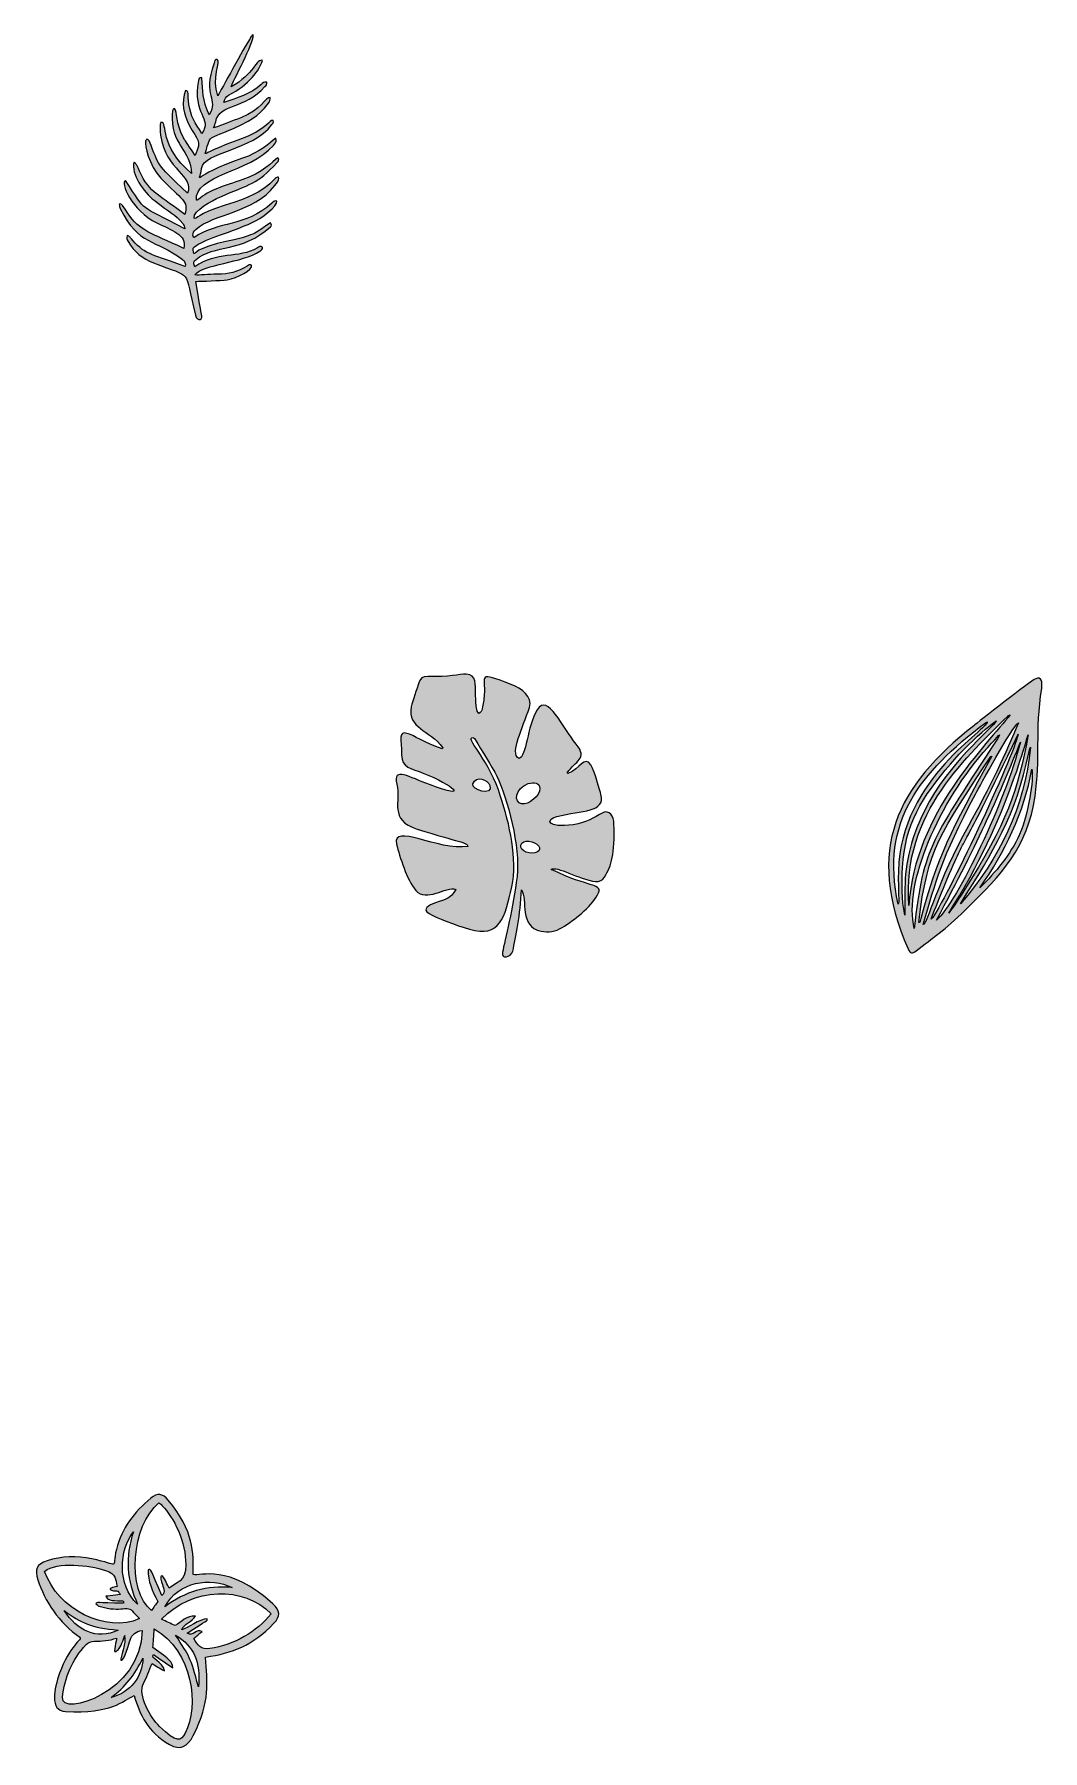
# Model space of a CAD drawing. Header units: millimetres. Extents: x 144 to 2414, y 783 to 2729.
# Drawn here: x 1804 to 2414, y 1671 to 2709 of the extents above; entities that cross this region are included whole.
import ezdxf

# ---------------------------------------------------------------- set-up
doc = ezdxf.new("R2010")
doc.units = ezdxf.units.MM
doc.header["$MEASUREMENT"] = 0
doc.layers.add('Слой 1', color=7, linetype='Continuous', lineweight=0)

msp = doc.modelspace()

# ---------------------------------------------------------------- hatches: boundary and pattern name
at = {"layer": 'Слой 1', "true_color": 0x000000, "transparency": 33554687}
h = msp.add_hatch(color=18, dxfattribs=at)
h.dxf.hatch_style = 2
edge = h.paths.add_edge_path()
edge.add_spline(control_points=[(1923.2, 2676.9), (1936.8, 2684.3), (1938.7, 2694.4), (1942.1, 2692.8), (1940.4, 2686.9), (1933.9, 2678.2), (1921.7, 2671.8), (1919.9, 2670.9), (1919.3, 2669.4), (1918.8, 2667.3), (1926.8, 2670.4), (1935, 2672.3), (1941.3, 2678.2), (1942.2, 2679), (1943.1, 2680.1), (1944.7, 2679.7), (1945.2, 2678.4), (1944.2, 2677.7), (1943.6, 2677), (1931.6, 2663.1), (1916, 2667.2), (1913.9, 2655.7), (1913.6, 2654.5), (1913.1, 2653.3), (1912.6, 2652), (1918.3, 2654.1), (1923.7, 2656.1), (1929.1, 2658.2), (1941.3, 2662.9), (1944.1, 2670.7), (1946.7, 2670.5), (1948.3, 2668.4), (1940.5, 2659.8), (1933.4, 2656.1), (1907.2, 2642.5), (1911.7, 2650.7), (1907.6, 2636.6), (1909, 2636.4), (1907.3, 2637.3), (1927.2, 2644.6), (1946.5, 2651.6), (1945.9, 2657.2), (1948.6, 2656.6), (1949.3, 2655.4), (1948.4, 2654.8), (1947.9, 2654.1), (1936.2, 2638.3), (1906.4, 2637.5), (1905.3, 2627.5), (1904.1, 2617.1), (1898.1, 2622.7), (1929.5, 2633.5), (1941.3, 2637.5), (1946.1, 2642.8), (1950.3, 2645.8), (1950.5, 2643.9), (1951.1, 2644.2), (1948.8, 2641.5), (1934, 2624.7), (1900.9, 2623.8), (1902.2, 2608.3), (1902.5, 2608.4), (1902.8, 2608.4), (1903, 2608.5), (1910.6, 2614.9), (1918.5, 2616.7), (1930.2, 2620.8), (1942.6, 2625.1), (1947.9, 2631.4), (1951.5, 2634), (1952.5, 2632.6), (1951.7, 2631.9), (1951.1, 2631.2), (1938.2, 2617.5), (1935.2, 2618.5), (1916.3, 2610.2), (1911.9, 2608.3), (1900.1, 2602.1), (1900.9, 2597.4), (1902.9, 2596.9), (1902.1, 2599.9), (1919.6, 2605.3), (1949.5, 2614.4), (1947.6, 2622.3), (1951.9, 2622.3), (1951.9, 2621), (1952.7, 2620.8), (1949.7, 2617.2), (1936.4, 2600.5), (1913.2, 2600.5), (1901.8, 2590.7), (1899.3, 2588.5), (1900.2, 2585.3), (1900.9, 2585.8), (1916, 2596), (1931.2, 2591.9), (1947.9, 2606.5), (1948.7, 2607.2), (1949.3, 2608.3), (1950.8, 2607.8), (1951.9, 2605), (1941.1, 2597.1), (1935.6, 2594.7), (1924.2, 2589.5), (1908.1, 2584.9), (1902.4, 2581.2), (1900, 2579.6), (1899.9, 2579.3), (1900.6, 2576.2), (1902.5, 2575.8), (1900, 2579.1), (1922, 2583.8), (1938.8, 2587.4), (1938.2, 2589), (1946.9, 2594.6), (1948.1, 2593.5), (1947.5, 2592.7), (1946.9, 2592.2), (1930.3, 2576.9), (1912.6, 2581.5), (1902.1, 2572.6), (1900.2, 2571), (1900.2, 2571), (1901.2, 2568.1), (1914.7, 2577.5), (1927.5, 2572.9), (1939.1, 2579.5), (1940, 2580), (1940.9, 2580.9), (1942.2, 2579.9), (1942.3, 2578.6), (1941.4, 2578.1), (1940.6, 2577.6), (1930.1, 2570.3), (1906.2, 2569.9), (1901.3, 2563.2), (1904.3, 2562.9), (1909, 2563.6), (1915, 2563.6), (1921.4, 2563.6), (1927.4, 2565), (1932.8, 2568.4), (1933.7, 2569), (1934.5, 2569.8), (1935.6, 2569), (1936.4, 2566.3), (1927, 2561.2), (1920.9, 2560.3), (1916.6, 2559.7), (1905.4, 2559.4), (1901.9, 2559.3), (1905, 2538), (1906.7, 2537.4), (1904.4, 2536.3), (1903.3, 2535.8), (1902.2, 2536.7), (1901.6, 2538.8), (1894.3, 2568.3), (1900.8, 2560.7), (1876.2, 2570.5), (1869.7, 2573.1), (1864.4, 2577.2), (1860.9, 2583.4), (1860, 2585), (1860, 2585), (1860.3, 2587.1), (1862.4, 2585.9), (1861.2, 2586.9), (1863.8, 2584), (1871.5, 2575.1), (1876.2, 2575.5), (1895.4, 2568.3), (1895.8, 2570), (1895.3, 2571.5), (1893.8, 2572.6), (1876.9, 2585.3), (1867.8, 2580.4), (1856.1, 2603.3), (1855.7, 2604), (1855.8, 2605), (1855.6, 2605.9), (1857, 2606.7), (1857.6, 2605), (1860.5, 2600.8), (1868.3, 2589.3), (1874.2, 2588.8), (1894.6, 2579.2), (1896.9, 2587.4), (1886.6, 2590.6), (1878.3, 2594.6), (1863, 2602), (1856, 2619.5), (1859.4, 2620.2), (1873.1, 2599.6), (1866.3, 2606.4), (1895.2, 2591.1), (1894.8, 2592.3), (1894.7, 2593.4), (1894.2, 2594.1), (1888.7, 2600.5), (1887, 2600.3), (1876.6, 2608.3), (1870.5, 2613.1), (1862.5, 2624.4), (1864.5, 2631.4), (1866, 2629.9), (1865.6, 2631.1), (1867.9, 2625.8), (1873.4, 2613), (1881.6, 2610.3), (1895.2, 2599.7), (1897.8, 2608.2), (1893.3, 2608.4), (1880.8, 2621.6), (1873.2, 2629.6), (1871, 2641.9), (1871.4, 2643.9), (1871.5, 2644.5), (1872, 2644.9), (1872.3, 2645.4), (1872.7, 2645), (1873.3, 2644.7), (1873.6, 2644.2), (1880.6, 2628.2), (1876.2, 2632.2), (1896.8, 2612.5), (1901.3, 2623.3), (1883.6, 2625.9), (1880.6, 2647.7), (1879.7, 2653.7), (1880.6, 2654.7), (1880.8, 2655.5), (1885.4, 2655.3), (1879.1, 2641.5), (1899.2, 2624.5), (1899.2, 2638.3), (1886.1, 2642.5), (1887.6, 2660.7), (1887.7, 2661.7), (1887.7, 2662.9), (1889, 2663.8), (1890.8, 2661.6), (1889.5, 2655.3), (1894.4, 2646.1), (1895.3, 2644.5), (1895.8, 2643.8), (1901.5, 2635.3), (1905.7, 2645.3), (1902.9, 2644.4), (1898, 2653.3), (1894.4, 2660), (1893, 2667.6), (1895.7, 2674.6), (1897.9, 2674.2), (1896.8, 2673), (1897.7, 2666.1), (1898.7, 2659), (1901.4, 2655.3), (1905.5, 2648.6), (1912.2, 2658.2), (1899.3, 2660.2), (1903.5, 2680.7), (1903.7, 2681.5), (1903.8, 2682.5), (1905.4, 2682.4), (1906.2, 2673.9), (1905.7, 2669.5), (1910, 2659.9), (1915.9, 2669.9), (1905.6, 2670.6), (1912.9, 2691.2), (1913.3, 2692.1), (1913.3, 2693.9), (1914.8, 2693.4), (1917.2, 2692.7), (1911.3, 2681.8), (1915.1, 2671.5), (1920.1, 2679.8), (1931.7, 2702.1), (1936.3, 2708.6), (1938.4, 2706.2), (1926.1, 2684.1), (1923.2, 2676.9)], knot_values=[0, 0, 0, 0, 1, 1, 1, 2, 2, 2, 3, 3, 3, 4, 4, 4, 5, 5, 5, 6, 6, 6, 7, 7, 7, 8, 8, 8, 9, 9, 9, 10, 10, 10, 11, 11, 11, 12, 12, 12, 13, 13, 13, 14, 14, 14, 15, 15, 15, 16, 16, 16, 17, 17, 17, 18, 18, 18, 19, 19, 19, 20, 20, 20, 21, 21, 21, 22, 22, 22, 23, 23, 23, 24, 24, 24, 25, 25, 25, 26, 26, 26, 27, 27, 27, 28, 28, 28, 29, 29, 29, 30, 30, 30, 31, 31, 31, 32, 32, 32, 33, 33, 33, 34, 34, 34, 35, 35, 35, 36, 36, 36, 37, 37, 37, 38, 38, 38, 39, 39, 39, 40, 40, 40, 41, 41, 41, 42, 42, 42, 43, 43, 43, 44, 44, 44, 45, 45, 45, 46, 46, 46, 47, 47, 47, 48, 48, 48, 49, 49, 49, 50, 50, 50, 51, 51, 51, 52, 52, 52, 53, 53, 53, 54, 54, 54, 55, 55, 55, 56, 56, 56, 57, 57, 57, 58, 58, 58, 59, 59, 59, 60, 60, 60, 61, 61, 61, 62, 62, 62, 63, 63, 63, 64, 64, 64, 65, 65, 65, 66, 66, 66, 67, 67, 67, 68, 68, 68, 69, 69, 69, 70, 70, 70, 71, 71, 71, 72, 72, 72, 73, 73, 73, 74, 74, 74, 75, 75, 75, 76, 76, 76, 77, 77, 77, 78, 78, 78, 79, 79, 79, 80, 80, 80, 81, 81, 81, 82, 82, 82, 83, 83, 83, 84, 84, 84, 85, 85, 85, 86, 86, 86, 87, 87, 87, 88, 88, 88, 89, 89, 89, 90, 90, 90, 91, 91, 91, 92, 92, 92, 93, 93, 93, 94, 94, 94, 94], degree=3, periodic=0)
h = msp.add_hatch(color=18, dxfattribs=at)
h.dxf.hatch_style = 2
edge = h.paths.add_edge_path()
edge.add_spline(control_points=[(2079.6, 2254.6), (2078.5, 2258.1), (2071.2, 2260.9), (2069.3, 2255.5), (2068.1, 2252), (2081.8, 2247.8), (2079.6, 2254.6)], knot_values=[0, 0, 0, 0, 1, 1, 1, 2, 2, 2, 2], degree=3, periodic=0)
edge = h.paths.add_edge_path()
edge.add_spline(control_points=[(2108.3, 2214.5), (2109.7, 2215.2), (2110, 2216.8), (2109.1, 2218), (2106.7, 2221.3), (2099.2, 2222.3), (2098.3, 2218.6), (2097.4, 2214.7), (2104.6, 2212.5), (2108.3, 2214.5)], knot_values=[0, 0, 0, 0, 1, 1, 1, 2, 2, 2, 3, 3, 3, 3], degree=3, periodic=0)
edge = h.paths.add_edge_path()
edge.add_spline(control_points=[(2109.8, 2252.8), (2109.7, 2256.5), (2106.1, 2256.8), (2102.8, 2255.7), (2094.7, 2252.9), (2093.9, 2244.2), (2098.8, 2243.4), (2103.1, 2242.7), (2109.9, 2248.5), (2109.8, 2252.8)], knot_values=[0, 0, 0, 0, 1, 1, 1, 2, 2, 2, 3, 3, 3, 3], degree=3, periodic=0)
edge = h.paths.add_edge_path()
edge.add_spline(control_points=[(2059, 2191.8), (2053, 2193.8), (2041.3, 2183.7), (2034.8, 2191.2), (2029.4, 2197.6), (2025.1, 2211.3), (2023.2, 2219.2), (2020.2, 2232.1), (2048.4, 2214.9), (2066.3, 2217.8), (2065.6, 2220.5), (2061.7, 2220), (2035.7, 2228.2), (2018.1, 2233.8), (2026.1, 2244.9), (2023.4, 2255.3), (2020.5, 2266.3), (2031.2, 2259.5), (2043, 2255.1), (2068.7, 2245.4), (2056.7, 2255.3), (2039.6, 2261.9), (2031.7, 2265), (2026.3, 2265.3), (2026.2, 2273.2), (2026.1, 2282.6), (2024.2, 2287.5), (2029.4, 2286.1), (2033.4, 2285.1), (2040.2, 2280.4), (2050.8, 2276.8), (2050.9, 2276.9), (2051.1, 2277.1), (2051.2, 2277.3), (2042.8, 2288.7), (2029.7, 2288.9), (2032.1, 2302.2), (2032.8, 2306), (2035.4, 2312.6), (2036.9, 2317.2), (2037.7, 2319.4), (2038.7, 2320.6), (2042, 2320.5), (2055.1, 2319.9), (2061, 2322.1), (2065.3, 2321.8), (2071.8, 2321.3), (2070.6, 2316.2), (2070.9, 2309.2), (2071.2, 2302), (2071.3, 2299.7), (2073, 2298.1), (2074.3, 2298.7), (2074.7, 2299.9), (2074.9, 2301), (2075.5, 2303.8), (2076, 2306.6), (2076.2, 2309.4), (2077, 2320.9), (2071.4, 2323.7), (2092.5, 2315.7), (2098.7, 2313.3), (2105.5, 2308.1), (2103.5, 2301.8), (2099.4, 2289), (2091.6, 2274.5), (2097, 2270.9), (2102, 2271.7), (2101.9, 2290.4), (2108.2, 2300.4), (2114.7, 2310.6), (2123.4, 2289.6), (2131.8, 2279.5), (2139.1, 2270.6), (2131.2, 2269.5), (2126.3, 2262.3), (2126.5, 2262.1), (2126.6, 2262), (2126.7, 2261.8), (2134.2, 2264.7), (2136.5, 2272.9), (2140.6, 2267), (2142.8, 2263.8), (2146.2, 2250.9), (2146.7, 2249.2), (2149.6, 2238.1), (2135.4, 2239.9), (2120, 2235.8), (2113.1, 2234), (2114, 2228.5), (2130, 2230.9), (2138.7, 2232.2), (2141.9, 2235.1), (2147.9, 2238.1), (2151.8, 2240.1), (2154.5, 2235.8), (2154.6, 2231.5), (2155.1, 2212.9), (2153.3, 2206.1), (2148.8, 2199.2), (2147.6, 2197.3), (2145.8, 2196.3), (2143.5, 2196.5), (2133.1, 2197.9), (2119.8, 2206.2), (2116.7, 2203.9), (2139.8, 2192.3), (2148.6, 2195.8), (2144.7, 2188.5), (2140.5, 2180.7), (2130.8, 2173.5), (2123.2, 2168.7), (2119.3, 2166.3), (2115.1, 2165.6), (2110.5, 2166.5), (2096.9, 2169.4), (2102.7, 2185.3), (2098.7, 2191.6), (2097.9, 2176.7), (2095.4, 2162.7), (2093.4, 2154.5), (2092.4, 2150.6), (2086.2, 2149.4), (2087.2, 2153.8), (2088.7, 2160.9), (2093.8, 2181.1), (2096, 2199.5), (2098.1, 2217.2), (2090.2, 2247.2), (2083.7, 2260.3), (2080.9, 2265.9), (2074.7, 2276), (2070.6, 2282.3), (2070.1, 2283.1), (2069.6, 2284.1), (2068.6, 2283.4), (2066.1, 2281.8), (2079.3, 2269.4), (2086.1, 2248), (2091.4, 2231.3), (2096.5, 2210.4), (2092.8, 2193.3), (2088.7, 2174.7), (2085.6, 2162.3), (2067.3, 2167.7), (2059.4, 2170), (2046.6, 2174.8), (2042.8, 2177.3), (2038.5, 2180), (2042.3, 2182.1), (2046.8, 2183.7), (2053.2, 2186.1), (2055.9, 2185.8), (2059, 2191.8)], knot_values=[0, 0, 0, 0, 1, 1, 1, 2, 2, 2, 3, 3, 3, 4, 4, 4, 5, 5, 5, 6, 6, 6, 7, 7, 7, 8, 8, 8, 9, 9, 9, 10, 10, 10, 11, 11, 11, 12, 12, 12, 13, 13, 13, 14, 14, 14, 15, 15, 15, 16, 16, 16, 17, 17, 17, 18, 18, 18, 19, 19, 19, 20, 20, 20, 21, 21, 21, 22, 22, 22, 23, 23, 23, 24, 24, 24, 25, 25, 25, 26, 26, 26, 27, 27, 27, 28, 28, 28, 29, 29, 29, 30, 30, 30, 31, 31, 31, 32, 32, 32, 33, 33, 33, 34, 34, 34, 35, 35, 35, 36, 36, 36, 37, 37, 37, 38, 38, 38, 39, 39, 39, 40, 40, 40, 41, 41, 41, 42, 42, 42, 43, 43, 43, 44, 44, 44, 45, 45, 45, 46, 46, 46, 47, 47, 47, 48, 48, 48, 49, 49, 49, 50, 50, 50, 51, 51, 51, 51], degree=3, periodic=0)
h = msp.add_hatch(color=18, dxfattribs=at)
h.dxf.hatch_style = 2
edge = h.paths.add_edge_path()
edge.add_spline(control_points=[(2364.1, 2183.1), (2387.5, 2210.4), (2403, 2241.4), (2406.3, 2277.8), (2405.8, 2276.7), (2405.5, 2275.5), (2405.3, 2274.3), (2397.7, 2236.8), (2384, 2215.2), (2364.1, 2183.1)], knot_values=[0, 0, 0, 0, 1, 1, 1, 2, 2, 2, 3, 3, 3, 3], degree=3, periodic=0)
edge = h.paths.add_edge_path()
edge.add_spline(control_points=[(2356.9, 2177.5), (2358.2, 2178.9), (2365.1, 2189.3), (2366.1, 2191), (2392, 2230.9), (2399, 2253.3), (2404.8, 2284.2), (2406.6, 2294.1), (2393.8, 2234.5), (2356.9, 2177.5)], knot_values=[0, 0, 0, 0, 1, 1, 1, 2, 2, 2, 3, 3, 3, 3], degree=3, periodic=0)
edge = h.paths.add_edge_path()
edge.add_spline(control_points=[(2375.8, 2192.8), (2385.4, 2202.3), (2394.1, 2212.5), (2399.7, 2225), (2405.2, 2237.2), (2408.3, 2258.6), (2407.2, 2264.4), (2402.3, 2237.9), (2391, 2214.5), (2375.8, 2192.8)], knot_values=[0, 0, 0, 0, 1, 1, 1, 2, 2, 2, 3, 3, 3, 3], degree=3, periodic=0)
edge = h.paths.add_edge_path()
edge.add_spline(control_points=[(2400.2, 2280.7), (2388.5, 2251.6), (2375.6, 2221.5), (2349.5, 2173.2), (2362.3, 2184.2), (2391.6, 2246.3), (2400.2, 2280.7)], knot_values=[0, 0, 0, 0, 1, 1, 1, 2, 2, 2, 2], degree=3, periodic=0)
edge = h.paths.add_edge_path()
edge.add_spline(control_points=[(2346.4, 2173.7), (2354.7, 2183.8), (2396.1, 2271.9), (2398.9, 2285.6), (2362.7, 2210.3), (2369.9, 2228.9), (2361.4, 2210.4), (2357.4, 2201.7), (2346.8, 2175.9), (2346.4, 2173.7)], knot_values=[0, 0, 0, 0, 1, 1, 1, 2, 2, 2, 3, 3, 3, 3], degree=3, periodic=0)
edge = h.paths.add_edge_path()
edge.add_spline(control_points=[(2330.4, 2176.2), (2330.4, 2190.8), (2329.4, 2204.7), (2335.5, 2222.9), (2346.4, 2255.8), (2367.7, 2275), (2383.8, 2291.3), (2392.1, 2299.6), (2371.7, 2283.7), (2357.9, 2267.5), (2341, 2247.6), (2330.3, 2231.1), (2329, 2205), (2328.5, 2195.4), (2328.4, 2185.8), (2330.4, 2176.2)], knot_values=[0, 0, 0, 0, 1, 1, 1, 2, 2, 2, 3, 3, 3, 4, 4, 4, 5, 5, 5, 5], degree=3, periodic=0)
edge = h.paths.add_edge_path()
edge.add_spline(control_points=[(2338.8, 2171.7), (2339.4, 2171.7), (2339.3, 2171.5), (2340.1, 2174.2), (2349.7, 2210.9), (2358.3, 2227.2), (2382.9, 2272.3), (2382.4, 2272.2), (2382.1, 2271.9), (2381.9, 2271.6), (2352.3, 2225.7), (2344.1, 2217.4), (2338.8, 2171.7)], knot_values=[0, 0, 0, 0, 1, 1, 1, 2, 2, 2, 3, 3, 3, 4, 4, 4, 4], degree=3, periodic=0)
edge = h.paths.add_edge_path()
edge.add_spline(control_points=[(2380.1, 2293), (2379.7, 2292.8), (2379.3, 2292.7), (2379.1, 2292.5), (2339.2, 2262), (2315.6, 2233.1), (2326.3, 2182.8), (2327.2, 2184.3), (2326.2, 2189.1), (2326.5, 2203), (2328, 2259.3), (2382, 2289.3), (2380.1, 2293)], knot_values=[0, 0, 0, 0, 1, 1, 1, 2, 2, 2, 3, 3, 3, 4, 4, 4, 4], degree=3, periodic=0)
edge = h.paths.add_edge_path()
edge.add_spline(control_points=[(2336.1, 2168.2), (2341.3, 2218.1), (2347.9, 2223.4), (2386.3, 2282.8), (2389.3, 2287.5), (2387.3, 2285), (2380.5, 2277.6), (2351.2, 2245.1), (2329.3, 2195), (2336.1, 2168.2)], knot_values=[0, 0, 0, 0, 1, 1, 1, 2, 2, 2, 3, 3, 3, 3], degree=3, periodic=0)
edge = h.paths.add_edge_path()
edge.add_spline(control_points=[(2332.9, 2182), (2336, 2237.5), (2380.9, 2280.3), (2394.1, 2297.3), (2393.3, 2297.2), (2392.8, 2296.8), (2392.4, 2296.3), (2370.2, 2274.1), (2328.1, 2238), (2332.9, 2182)], knot_values=[0, 0, 0, 0, 1, 1, 1, 2, 2, 2, 3, 3, 3, 3], degree=3, periodic=0)
edge = h.paths.add_edge_path()
edge.add_spline(control_points=[(2341.5, 2170.6), (2343.6, 2170), (2350.2, 2197), (2368.8, 2230.2), (2381.3, 2252.4), (2392, 2275), (2399, 2292.5), (2394.9, 2289.8), (2375.5, 2253.8), (2373.1, 2249.4), (2351.9, 2209.6), (2349.4, 2197), (2341.5, 2170.6)], knot_values=[0, 0, 0, 0, 1, 1, 1, 2, 2, 2, 3, 3, 3, 4, 4, 4, 4], degree=3, periodic=0)
edge = h.paths.add_edge_path()
edge.add_spline(control_points=[(2372, 2290.7), (2374, 2292.3), (2406.6, 2317.9), (2409.5, 2319.1), (2412.9, 2320.6), (2413.7, 2317.1), (2413.1, 2313.3), (2409.1, 2287.2), (2412.4, 2270.6), (2409.1, 2248.1), (2404.5, 2216.9), (2389.4, 2201.4), (2366.9, 2179.3), (2354.5, 2167.1), (2347.3, 2162.6), (2337.3, 2154.7), (2334.8, 2152.7), (2333.7, 2152.9), (2332.4, 2155.8), (2306, 2215.9), (2325.7, 2254.3), (2372, 2290.7)], knot_values=[0, 0, 0, 0, 1, 1, 1, 2, 2, 2, 3, 3, 3, 4, 4, 4, 5, 5, 5, 6, 6, 6, 7, 7, 7, 7], degree=3, periodic=0)
h = msp.add_hatch(color=18, dxfattribs=at)
h.dxf.hatch_style = 2
edge = h.paths.add_edge_path()
edge.add_spline(control_points=[(1850.6, 1703.4), (1862.2, 1706.1), (1869.7, 1716.1), (1869.9, 1727.2), (1865.2, 1717.2), (1859, 1709.4), (1850.6, 1703.4)], knot_values=[0, 0, 0, 0, 1, 1, 1, 2, 2, 2, 2], degree=3, periodic=0)
edge = h.paths.add_edge_path()
edge.add_spline(control_points=[(1889.6, 1741), (1898.1, 1728), (1898.6, 1728.2), (1903.4, 1709.7), (1905, 1724.7), (1900.8, 1734.4), (1889.6, 1741)], knot_values=[0, 0, 0, 0, 1, 1, 1, 2, 2, 2, 2], degree=3, periodic=0)
edge = h.paths.add_edge_path()
edge.add_spline(control_points=[(1822.3, 1755.9), (1830.1, 1744), (1841.6, 1737.8), (1854.9, 1744.1), (1838.5, 1745.3), (1832.6, 1748.6), (1822.3, 1755.9)], knot_values=[0, 0, 0, 0, 1, 1, 1, 2, 2, 2, 2], degree=3, periodic=0)
edge = h.paths.add_edge_path()
edge.add_spline(control_points=[(1866.7, 1759.7), (1860, 1773.9), (1859.1, 1788.5), (1864.1, 1803.4), (1855.8, 1792.8), (1853.9, 1771.4), (1866.7, 1759.7)], knot_values=[0, 0, 0, 0, 1, 1, 1, 2, 2, 2, 2], degree=3, periodic=0)
edge = h.paths.add_edge_path()
edge.add_spline(control_points=[(1923.8, 1769.8), (1910.7, 1776.3), (1891.3, 1773.5), (1883.2, 1758.2), (1895.4, 1767.4), (1908.5, 1771.3), (1923.8, 1769.8)], knot_values=[0, 0, 0, 0, 1, 1, 1, 2, 2, 2, 2], degree=3, periodic=0)
edge = h.paths.add_edge_path()
edge.add_spline(control_points=[(1858.2, 1760.4), (1858.2, 1762.4), (1858.5, 1761.4), (1852.7, 1761.9), (1850.8, 1762.1), (1848.7, 1761.9), (1847.4, 1764.6), (1847.5, 1764.3), (1855.6, 1765.6), (1856.4, 1765.7), (1855.8, 1766.1), (1855.5, 1766.7), (1855.2, 1767.2), (1855.1, 1767.4), (1855, 1767.5), (1854.9, 1767.6), (1854.7, 1767.7), (1854.6, 1767.7), (1854.5, 1767.7), (1853.7, 1767.8), (1852.9, 1767.8), (1852.2, 1767.9), (1851.7, 1767.9), (1851.2, 1768), (1850.8, 1768.2), (1848, 1769.7), (1854.3, 1770.2), (1854.3, 1770.5), (1853.2, 1774.9), (1854, 1778), (1847.3, 1780.2), (1837.4, 1783.4), (1818.2, 1785.6), (1810.5, 1779.6), (1818.2, 1756.7), (1847.6, 1741.9), (1867.9, 1751), (1866.6, 1752.3), (1865.3, 1753.5), (1864.2, 1754.8), (1860.1, 1760), (1857.8, 1754.1), (1843.3, 1758.6), (1842.6, 1758.8), (1842.1, 1759.5), (1841.5, 1759.9), (1842, 1761.4), (1841.5, 1760.4), (1858.2, 1760.4)], knot_values=[0, 0, 0, 0, 1, 1, 1, 2, 2, 2, 3, 3, 3, 4, 4, 4, 5, 5, 5, 6, 6, 6, 7, 7, 7, 8, 8, 8, 9, 9, 9, 10, 10, 10, 11, 11, 11, 12, 12, 12, 13, 13, 13, 14, 14, 14, 15, 15, 15, 16, 16, 16, 16], degree=3, periodic=0)
edge = h.paths.add_edge_path()
edge.add_spline(control_points=[(1853.7, 1737.4), (1853.8, 1738), (1853.9, 1738.7), (1854, 1739.3), (1849.5, 1737.6), (1845.3, 1737.5), (1840.7, 1737.3), (1838.6, 1737.2), (1837, 1736.8), (1835.6, 1735.3), (1827.1, 1726.3), (1822.5, 1715.5), (1821.3, 1703.3), (1820, 1691.3), (1869.4, 1706.6), (1869.4, 1743.8), (1865.8, 1743.3), (1863.1, 1741.6), (1862.1, 1738), (1861.8, 1736.7), (1858.3, 1725.4), (1857, 1725.9), (1856.9, 1725.9), (1856.8, 1726), (1856.6, 1726), (1856.6, 1727.1), (1856.8, 1728.1), (1857.1, 1729.1), (1857.6, 1731.2), (1858.2, 1733.2), (1858.6, 1735.2), (1858.8, 1736.2), (1859, 1737.2), (1859, 1738.2), (1859.1, 1738.8), (1858.7, 1740.2), (1858.9, 1740.8), (1857.8, 1738.1), (1856.9, 1734.2), (1854.9, 1732.1), (1854.5, 1731.8), (1852.8, 1730.2), (1852.8, 1731.5), (1852.8, 1733.5), (1853.3, 1735.4), (1853.7, 1737.4)], knot_values=[0, 0, 0, 0, 1, 1, 1, 2, 2, 2, 3, 3, 3, 4, 4, 4, 5, 5, 5, 6, 6, 6, 7, 7, 7, 8, 8, 8, 9, 9, 9, 10, 10, 10, 11, 11, 11, 12, 12, 12, 13, 13, 13, 14, 14, 14, 15, 15, 15, 15], degree=3, periodic=0)
edge = h.paths.add_edge_path()
edge.add_spline(control_points=[(1873.1, 1780.6), (1874.8, 1781.2), (1874.2, 1781.2), (1881.4, 1764.9), (1884, 1767.2), (1882.1, 1770), (1881.3, 1772.7), (1881, 1773.8), (1879.7, 1778.3), (1881.9, 1776.4), (1883.5, 1775), (1884.6, 1771.3), (1885.7, 1769.4), (1893.2, 1774.8), (1896.7, 1773.6), (1895.5, 1788.6), (1894.4, 1802.6), (1884.8, 1817.2), (1879.6, 1821), (1862.9, 1807.4), (1860, 1768.1), (1875, 1755.9), (1876.3, 1757.8), (1877.7, 1759.6), (1878.9, 1761.4), (1875.6, 1767.7), (1872.7, 1773.7), (1873.1, 1780.6)], knot_values=[0, 0, 0, 0, 1, 1, 1, 2, 2, 2, 3, 3, 3, 4, 4, 4, 5, 5, 5, 6, 6, 6, 7, 7, 7, 8, 8, 8, 9, 9, 9, 9], degree=3, periodic=0)
edge = h.paths.add_edge_path()
edge.add_spline(control_points=[(1876.3, 1729.4), (1873.8, 1726.8), (1881.9, 1725.4), (1882.9, 1719.4), (1879.9, 1721.1), (1877.5, 1722.5), (1875.4, 1723.8), (1873.6, 1719.5), (1872.1, 1715.5), (1870.2, 1711.8), (1866.7, 1704.9), (1874.3, 1691.3), (1879.9, 1685.9), (1890.5, 1675.5), (1893, 1677), (1895.4, 1681.7), (1904, 1698.2), (1900.3, 1731.2), (1876.7, 1744.9), (1876.4, 1740.5), (1876.2, 1736.9), (1875.9, 1733.6), (1886.7, 1725.7), (1887.3, 1725.2), (1888, 1721.3), (1883.9, 1724.1), (1880.1, 1726.7), (1876.3, 1729.4)], knot_values=[0, 0, 0, 0, 1, 1, 1, 2, 2, 2, 3, 3, 3, 4, 4, 4, 5, 5, 5, 6, 6, 6, 7, 7, 7, 8, 8, 8, 9, 9, 9, 9], degree=3, periodic=0)
edge = h.paths.add_edge_path()
edge.add_spline(control_points=[(1896.7, 1742.2), (1900.3, 1740), (1902.1, 1745.2), (1905.6, 1743.3), (1903.8, 1741.7), (1902.2, 1740.4), (1900.6, 1739), (1902.9, 1735.2), (1904.9, 1731.9), (1910.4, 1732.9), (1925.1, 1735.4), (1938.5, 1742.7), (1947.3, 1753.9), (1931.1, 1771), (1899.7, 1770.3), (1881.2, 1750.6), (1884, 1749.3), (1886.8, 1748), (1889.4, 1746.8), (1893.2, 1749.2), (1896.2, 1752.8), (1901.7, 1752.5), (1899.2, 1748.8), (1894.9, 1748.1), (1893.4, 1744.3), (1896.8, 1745), (1904.1, 1751), (1908.7, 1750.8), (1908.9, 1749.8), (1909, 1750.3), (1896.7, 1742.2)], knot_values=[0, 0, 0, 0, 1, 1, 1, 2, 2, 2, 3, 3, 3, 4, 4, 4, 5, 5, 5, 6, 6, 6, 7, 7, 7, 8, 8, 8, 9, 9, 9, 10, 10, 10, 10], degree=3, periodic=0)
edge = h.paths.add_edge_path()
edge.add_spline(control_points=[(1907.8, 1727.8), (1908.5, 1712.1), (1911.1, 1701.7), (1900.3, 1680.3), (1896.9, 1673.6), (1892.3, 1671.2), (1886, 1674.9), (1872.3, 1682.9), (1868.4, 1692.6), (1864.5, 1704.5), (1857.9, 1701.3), (1850.8, 1693.4), (1823.1, 1694.9), (1813.2, 1695.4), (1816.3, 1708.6), (1819.5, 1718), (1825.2, 1734.3), (1833.7, 1738.7), (1831.8, 1739.9), (1819.1, 1748.2), (1810.3, 1762.1), (1806.4, 1774.4), (1804.3, 1781), (1805.5, 1783.7), (1812, 1785.9), (1820.8, 1788.9), (1829.9, 1788.9), (1839, 1787.1), (1857, 1783.7), (1850.7, 1780.1), (1853.9, 1792.9), (1857.1, 1805.7), (1864.7, 1815.6), (1874.7, 1823.8), (1878.7, 1827.1), (1881.8, 1826.7), (1885.1, 1822.7), (1901.1, 1803.6), (1900.3, 1791), (1900.3, 1777.6), (1904.7, 1776.5), (1921.5, 1784.5), (1948.5, 1759.9), (1953, 1755.8), (1953.1, 1752.5), (1949, 1748.2), (1936.1, 1734.6), (1924, 1730.2), (1907.8, 1727.8)], knot_values=[0, 0, 0, 0, 1, 1, 1, 2, 2, 2, 3, 3, 3, 4, 4, 4, 5, 5, 5, 6, 6, 6, 7, 7, 7, 8, 8, 8, 9, 9, 9, 10, 10, 10, 11, 11, 11, 12, 12, 12, 13, 13, 13, 14, 14, 14, 15, 15, 15, 16, 16, 16, 16], degree=3, periodic=0)

# ---------------------------------------------------------------- linework, layer by layer
at = {"layer": 'Слой 1'}
for points, knots in [([(1923.2, 2676.9), (1936.8, 2684.3), (1938.7, 2694.4), (1942.1, 2692.8), (1940.4, 2686.9), (1933.9, 2678.2), (1921.7, 2671.8), (1919.9, 2670.9), (1919.3, 2669.4), (1918.8, 2667.3), (1926.8, 2670.4), (1935, 2672.3), (1941.3, 2678.2), (1942.2, 2679), (1943.1, 2680.1), (1944.7, 2679.7), (1945.2, 2678.4), (1944.2, 2677.7), (1943.6, 2677), (1931.6, 2663.1), (1916, 2667.2), (1913.9, 2655.7), (1913.6, 2654.5), (1913.1, 2653.3), (1912.6, 2652), (1918.3, 2654.1), (1923.7, 2656.1), (1929.1, 2658.2), (1941.3, 2662.9), (1944.1, 2670.7), (1946.7, 2670.5), (1948.3, 2668.4), (1940.5, 2659.8), (1933.4, 2656.1), (1907.2, 2642.5), (1911.7, 2650.7), (1907.6, 2636.6), (1909, 2636.4), (1907.3, 2637.3), (1927.2, 2644.6), (1946.5, 2651.6), (1945.9, 2657.2), (1948.6, 2656.6), (1949.3, 2655.4), (1948.4, 2654.8), (1947.9, 2654.1), (1936.2, 2638.3), (1906.4, 2637.5), (1905.3, 2627.5), (1904.1, 2617.1), (1898.1, 2622.7), (1929.5, 2633.5), (1941.3, 2637.5), (1946.1, 2642.8), (1950.3, 2645.8), (1950.5, 2643.9), (1951.1, 2644.2), (1948.8, 2641.5), (1934, 2624.7), (1900.9, 2623.8), (1902.2, 2608.3), (1902.5, 2608.4), (1902.8, 2608.4), (1903, 2608.5), (1910.6, 2614.9), (1918.5, 2616.7), (1930.2, 2620.8), (1942.6, 2625.1), (1947.9, 2631.4), (1951.5, 2634), (1952.5, 2632.6), (1951.7, 2631.9), (1951.1, 2631.2), (1938.2, 2617.5), (1935.2, 2618.5), (1916.3, 2610.2), (1911.9, 2608.3), (1900.1, 2602.1), (1900.9, 2597.4), (1902.9, 2596.9), (1902.1, 2599.9), (1919.6, 2605.3), (1949.5, 2614.4), (1947.6, 2622.3), (1951.9, 2622.3), (1951.9, 2621), (1952.7, 2620.8), (1949.7, 2617.2), (1936.4, 2600.5), (1913.2, 2600.5), (1901.8, 2590.7), (1899.3, 2588.5), (1900.2, 2585.3), (1900.9, 2585.8), (1916, 2596), (1931.2, 2591.9), (1947.9, 2606.5), (1948.7, 2607.2), (1949.3, 2608.3), (1950.8, 2607.8), (1951.9, 2605), (1941.1, 2597.1), (1935.6, 2594.7), (1924.2, 2589.5), (1908.1, 2584.9), (1902.4, 2581.2), (1900, 2579.6), (1899.9, 2579.3), (1900.6, 2576.2), (1902.5, 2575.8), (1900, 2579.1), (1922, 2583.8), (1938.8, 2587.4), (1938.2, 2589), (1946.9, 2594.6), (1948.1, 2593.5), (1947.5, 2592.7), (1946.9, 2592.2), (1930.3, 2576.9), (1912.6, 2581.5), (1902.1, 2572.6), (1900.2, 2571), (1900.2, 2571), (1901.2, 2568.1), (1914.7, 2577.5), (1927.5, 2572.9), (1939.1, 2579.5), (1940, 2580), (1940.9, 2580.9), (1942.2, 2579.9), (1942.3, 2578.6), (1941.4, 2578.1), (1940.6, 2577.6), (1930.1, 2570.3), (1906.2, 2569.9), (1901.3, 2563.2), (1904.3, 2562.9), (1909, 2563.6), (1915, 2563.6), (1921.4, 2563.6), (1927.4, 2565), (1932.8, 2568.4), (1933.7, 2569), (1934.5, 2569.8), (1935.6, 2569), (1936.4, 2566.3), (1927, 2561.2), (1920.9, 2560.3), (1916.6, 2559.7), (1905.4, 2559.4), (1901.9, 2559.3), (1905, 2538), (1906.7, 2537.4), (1904.4, 2536.3), (1903.3, 2535.8), (1902.2, 2536.7), (1901.6, 2538.8), (1894.3, 2568.3), (1900.8, 2560.7), (1876.2, 2570.5), (1869.7, 2573.1), (1864.4, 2577.2), (1860.9, 2583.4), (1860, 2585), (1860, 2585), (1860.3, 2587.1), (1862.4, 2585.9), (1861.2, 2586.9), (1863.8, 2584), (1871.5, 2575.1), (1876.2, 2575.5), (1895.4, 2568.3), (1895.8, 2570), (1895.3, 2571.5), (1893.8, 2572.6), (1876.9, 2585.3), (1867.8, 2580.4), (1856.1, 2603.3), (1855.7, 2604), (1855.8, 2605), (1855.6, 2605.9), (1857, 2606.7), (1857.6, 2605), (1860.5, 2600.8), (1868.3, 2589.3), (1874.2, 2588.8), (1894.6, 2579.2), (1896.9, 2587.4), (1886.6, 2590.6), (1878.3, 2594.6), (1863, 2602), (1856, 2619.5), (1859.4, 2620.2), (1873.1, 2599.6), (1866.3, 2606.4), (1895.2, 2591.1), (1894.8, 2592.3), (1894.7, 2593.4), (1894.2, 2594.1), (1888.7, 2600.5), (1887, 2600.3), (1876.6, 2608.3), (1870.5, 2613.1), (1862.5, 2624.4), (1864.5, 2631.4), (1866, 2629.9), (1865.6, 2631.1), (1867.9, 2625.8), (1873.4, 2613), (1881.6, 2610.3), (1895.2, 2599.7), (1897.8, 2608.2), (1893.3, 2608.4), (1880.8, 2621.6), (1873.2, 2629.6), (1871, 2641.9), (1871.4, 2643.9), (1871.5, 2644.5), (1872, 2644.9), (1872.3, 2645.4), (1872.7, 2645), (1873.3, 2644.7), (1873.6, 2644.2), (1880.6, 2628.2), (1876.2, 2632.2), (1896.8, 2612.5), (1901.3, 2623.3), (1883.6, 2625.9), (1880.6, 2647.7), (1879.7, 2653.7), (1880.6, 2654.7), (1880.8, 2655.5), (1885.4, 2655.3), (1879.1, 2641.5), (1899.2, 2624.5), (1899.2, 2638.3), (1886.1, 2642.5), (1887.6, 2660.7), (1887.7, 2661.7), (1887.7, 2662.9), (1889, 2663.8), (1890.8, 2661.6), (1889.5, 2655.3), (1894.4, 2646.1), (1895.3, 2644.5), (1895.8, 2643.8), (1901.5, 2635.3), (1905.7, 2645.3), (1902.9, 2644.4), (1898, 2653.3), (1894.4, 2660), (1893, 2667.6), (1895.7, 2674.6), (1897.9, 2674.2), (1896.8, 2673), (1897.7, 2666.1), (1898.7, 2659), (1901.4, 2655.3), (1905.5, 2648.6), (1912.2, 2658.2), (1899.3, 2660.2), (1903.5, 2680.7), (1903.7, 2681.5), (1903.8, 2682.5), (1905.4, 2682.4), (1906.2, 2673.9), (1905.7, 2669.5), (1910, 2659.9), (1915.9, 2669.9), (1905.6, 2670.6), (1912.9, 2691.2), (1913.3, 2692.1), (1913.3, 2693.9), (1914.8, 2693.4), (1917.2, 2692.7), (1911.3, 2681.8), (1915.1, 2671.5), (1920.1, 2679.8), (1931.7, 2702.1), (1936.3, 2708.6), (1938.4, 2706.2), (1926.1, 2684.1), (1923.2, 2676.9)], [0, 0, 0, 0, 1, 1, 1, 2, 2, 2, 3, 3, 3, 4, 4, 4, 5, 5, 5, 6, 6, 6, 7, 7, 7, 8, 8, 8, 9, 9, 9, 10, 10, 10, 11, 11, 11, 12, 12, 12, 13, 13, 13, 14, 14, 14, 15, 15, 15, 16, 16, 16, 17, 17, 17, 18, 18, 18, 19, 19, 19, 20, 20, 20, 21, 21, 21, 22, 22, 22, 23, 23, 23, 24, 24, 24, 25, 25, 25, 26, 26, 26, 27, 27, 27, 28, 28, 28, 29, 29, 29, 30, 30, 30, 31, 31, 31, 32, 32, 32, 33, 33, 33, 34, 34, 34, 35, 35, 35, 36, 36, 36, 37, 37, 37, 38, 38, 38, 39, 39, 39, 40, 40, 40, 41, 41, 41, 42, 42, 42, 43, 43, 43, 44, 44, 44, 45, 45, 45, 46, 46, 46, 47, 47, 47, 48, 48, 48, 49, 49, 49, 50, 50, 50, 51, 51, 51, 52, 52, 52, 53, 53, 53, 54, 54, 54, 55, 55, 55, 56, 56, 56, 57, 57, 57, 58, 58, 58, 59, 59, 59, 60, 60, 60, 61, 61, 61, 62, 62, 62, 63, 63, 63, 64, 64, 64, 65, 65, 65, 66, 66, 66, 67, 67, 67, 68, 68, 68, 69, 69, 69, 70, 70, 70, 71, 71, 71, 72, 72, 72, 73, 73, 73, 74, 74, 74, 75, 75, 75, 76, 76, 76, 77, 77, 77, 78, 78, 78, 79, 79, 79, 80, 80, 80, 81, 81, 81, 82, 82, 82, 83, 83, 83, 84, 84, 84, 85, 85, 85, 86, 86, 86, 87, 87, 87, 88, 88, 88, 89, 89, 89, 90, 90, 90, 91, 91, 91, 92, 92, 92, 93, 93, 93, 94, 94, 94, 94]), ([(2059, 2191.8), (2053, 2193.8), (2041.3, 2183.7), (2034.8, 2191.2), (2029.4, 2197.6), (2025.1, 2211.3), (2023.2, 2219.2), (2020.2, 2232.1), (2048.4, 2214.9), (2066.3, 2217.8), (2065.6, 2220.5), (2061.7, 2220), (2035.7, 2228.2), (2018.1, 2233.8), (2026.1, 2244.9), (2023.4, 2255.3), (2020.5, 2266.3), (2031.2, 2259.5), (2043, 2255.1), (2068.7, 2245.4), (2056.7, 2255.3), (2039.6, 2261.9), (2031.7, 2265), (2026.3, 2265.3), (2026.2, 2273.2), (2026.1, 2282.6), (2024.2, 2287.5), (2029.4, 2286.1), (2033.4, 2285.1), (2040.2, 2280.4), (2050.8, 2276.8), (2050.9, 2276.9), (2051.1, 2277.1), (2051.2, 2277.3), (2042.8, 2288.7), (2029.7, 2288.9), (2032.1, 2302.2), (2032.8, 2306), (2035.4, 2312.6), (2036.9, 2317.2), (2037.7, 2319.4), (2038.7, 2320.6), (2042, 2320.5), (2055.1, 2319.9), (2061, 2322.1), (2065.3, 2321.8), (2071.8, 2321.3), (2070.6, 2316.2), (2070.9, 2309.2), (2071.2, 2302), (2071.3, 2299.7), (2073, 2298.1), (2074.3, 2298.7), (2074.7, 2299.9), (2074.9, 2301), (2075.5, 2303.8), (2076, 2306.6), (2076.2, 2309.4), (2077, 2320.9), (2071.4, 2323.7), (2092.5, 2315.7), (2098.7, 2313.3), (2105.5, 2308.1), (2103.5, 2301.8), (2099.4, 2289), (2091.6, 2274.5), (2097, 2270.9), (2102, 2271.7), (2101.9, 2290.4), (2108.2, 2300.4), (2114.7, 2310.6), (2123.4, 2289.6), (2131.8, 2279.5), (2139.1, 2270.6), (2131.2, 2269.5), (2126.3, 2262.3), (2126.5, 2262.1), (2126.6, 2262), (2126.7, 2261.8), (2134.2, 2264.7), (2136.5, 2272.9), (2140.6, 2267), (2142.8, 2263.8), (2146.2, 2250.9), (2146.7, 2249.2), (2149.6, 2238.1), (2135.4, 2239.9), (2120, 2235.8), (2113.1, 2234), (2114, 2228.5), (2130, 2230.9), (2138.7, 2232.2), (2141.9, 2235.1), (2147.9, 2238.1), (2151.8, 2240.1), (2154.5, 2235.8), (2154.6, 2231.5), (2155.1, 2212.9), (2153.3, 2206.1), (2148.8, 2199.2), (2147.6, 2197.3), (2145.8, 2196.3), (2143.5, 2196.5), (2133.1, 2197.9), (2119.8, 2206.2), (2116.7, 2203.9), (2139.8, 2192.3), (2148.6, 2195.8), (2144.7, 2188.5), (2140.5, 2180.7), (2130.8, 2173.5), (2123.2, 2168.7), (2119.3, 2166.3), (2115.1, 2165.6), (2110.5, 2166.5), (2096.9, 2169.4), (2102.7, 2185.3), (2098.7, 2191.6), (2097.9, 2176.7), (2095.4, 2162.7), (2093.4, 2154.5), (2092.4, 2150.6), (2086.2, 2149.4), (2087.2, 2153.8), (2088.7, 2160.9), (2093.8, 2181.1), (2096, 2199.5), (2098.1, 2217.2), (2090.2, 2247.2), (2083.7, 2260.3), (2080.9, 2265.9), (2074.7, 2276), (2070.6, 2282.3), (2070.1, 2283.1), (2069.6, 2284.1), (2068.6, 2283.4), (2066.1, 2281.8), (2079.3, 2269.4), (2086.1, 2248), (2091.4, 2231.3), (2096.5, 2210.4), (2092.8, 2193.3), (2088.7, 2174.7), (2085.6, 2162.3), (2067.3, 2167.7), (2059.4, 2170), (2046.6, 2174.8), (2042.8, 2177.3), (2038.5, 2180), (2042.3, 2182.1), (2046.8, 2183.7), (2053.2, 2186.1), (2055.9, 2185.8), (2059, 2191.8)], [0, 0, 0, 0, 1, 1, 1, 2, 2, 2, 3, 3, 3, 4, 4, 4, 5, 5, 5, 6, 6, 6, 7, 7, 7, 8, 8, 8, 9, 9, 9, 10, 10, 10, 11, 11, 11, 12, 12, 12, 13, 13, 13, 14, 14, 14, 15, 15, 15, 16, 16, 16, 17, 17, 17, 18, 18, 18, 19, 19, 19, 20, 20, 20, 21, 21, 21, 22, 22, 22, 23, 23, 23, 24, 24, 24, 25, 25, 25, 26, 26, 26, 27, 27, 27, 28, 28, 28, 29, 29, 29, 30, 30, 30, 31, 31, 31, 32, 32, 32, 33, 33, 33, 34, 34, 34, 35, 35, 35, 36, 36, 36, 37, 37, 37, 38, 38, 38, 39, 39, 39, 40, 40, 40, 41, 41, 41, 42, 42, 42, 43, 43, 43, 44, 44, 44, 45, 45, 45, 46, 46, 46, 47, 47, 47, 48, 48, 48, 49, 49, 49, 50, 50, 50, 51, 51, 51, 51]), ([(2372, 2290.7), (2374, 2292.3), (2406.6, 2317.9), (2409.5, 2319.1), (2412.9, 2320.6), (2413.7, 2317.1), (2413.1, 2313.3), (2409.1, 2287.2), (2412.4, 2270.6), (2409.1, 2248.1), (2404.5, 2216.9), (2389.4, 2201.4), (2366.9, 2179.3), (2354.5, 2167.1), (2347.3, 2162.6), (2337.3, 2154.7), (2334.8, 2152.7), (2333.7, 2152.9), (2332.4, 2155.8), (2306, 2215.9), (2325.7, 2254.3), (2372, 2290.7)], [0, 0, 0, 0, 1, 1, 1, 2, 2, 2, 3, 3, 3, 4, 4, 4, 5, 5, 5, 6, 6, 6, 7, 7, 7, 7]), ([(2380.1, 2293), (2379.7, 2292.8), (2379.3, 2292.7), (2379.1, 2292.5), (2339.2, 2262), (2315.6, 2233.1), (2326.3, 2182.8), (2327.2, 2184.3), (2326.2, 2189.1), (2326.5, 2203), (2328, 2259.3), (2382, 2289.3), (2380.1, 2293)], [0, 0, 0, 0, 1, 1, 1, 2, 2, 2, 3, 3, 3, 4, 4, 4, 4]), ([(2332.9, 2182), (2336, 2237.5), (2380.9, 2280.3), (2394.1, 2297.3), (2393.3, 2297.2), (2392.8, 2296.8), (2392.4, 2296.3), (2370.2, 2274.1), (2328.1, 2238), (2332.9, 2182)], [0, 0, 0, 0, 1, 1, 1, 2, 2, 2, 3, 3, 3, 3]), ([(2330.4, 2176.2), (2330.4, 2190.8), (2329.4, 2204.7), (2335.5, 2222.9), (2346.4, 2255.8), (2367.7, 2275), (2383.8, 2291.3), (2392.1, 2299.6), (2371.7, 2283.7), (2357.9, 2267.5), (2341, 2247.6), (2330.3, 2231.1), (2329, 2205), (2328.5, 2195.4), (2328.4, 2185.8), (2330.4, 2176.2)], [0, 0, 0, 0, 1, 1, 1, 2, 2, 2, 3, 3, 3, 4, 4, 4, 5, 5, 5, 5]), ([(2356.9, 2177.5), (2358.2, 2178.9), (2365.1, 2189.3), (2366.1, 2191), (2392, 2230.9), (2399, 2253.3), (2404.8, 2284.2), (2406.6, 2294.1), (2393.8, 2234.5), (2356.9, 2177.5)], [0, 0, 0, 0, 1, 1, 1, 2, 2, 2, 3, 3, 3, 3]), ([(2336.1, 2168.2), (2341.3, 2218.1), (2347.9, 2223.4), (2386.3, 2282.8), (2389.3, 2287.5), (2387.3, 2285), (2380.5, 2277.6), (2351.2, 2245.1), (2329.3, 2195), (2336.1, 2168.2)], [0, 0, 0, 0, 1, 1, 1, 2, 2, 2, 3, 3, 3, 3]), ([(2341.5, 2170.6), (2343.6, 2170), (2350.2, 2197), (2368.8, 2230.2), (2381.3, 2252.4), (2392, 2275), (2399, 2292.5), (2394.9, 2289.8), (2375.5, 2253.8), (2373.1, 2249.4), (2351.9, 2209.6), (2349.4, 2197), (2341.5, 2170.6)], [0, 0, 0, 0, 1, 1, 1, 2, 2, 2, 3, 3, 3, 4, 4, 4, 4]), ([(2346.4, 2173.7), (2354.7, 2183.8), (2396.1, 2271.9), (2398.9, 2285.6), (2362.7, 2210.3), (2369.9, 2228.9), (2361.4, 2210.4), (2357.4, 2201.7), (2346.8, 2175.9), (2346.4, 2173.7)], [0, 0, 0, 0, 1, 1, 1, 2, 2, 2, 3, 3, 3, 3]), ([(2338.8, 2171.7), (2339.4, 2171.7), (2339.3, 2171.5), (2340.1, 2174.2), (2349.7, 2210.9), (2358.3, 2227.2), (2382.9, 2272.3), (2382.4, 2272.2), (2382.1, 2271.9), (2381.9, 2271.6), (2352.3, 2225.7), (2344.1, 2217.4), (2338.8, 2171.7)], [0, 0, 0, 0, 1, 1, 1, 2, 2, 2, 3, 3, 3, 4, 4, 4, 4]), ([(2400.2, 2280.7), (2388.5, 2251.6), (2375.6, 2221.5), (2349.5, 2173.2), (2362.3, 2184.2), (2391.6, 2246.3), (2400.2, 2280.7)], [0, 0, 0, 0, 1, 1, 1, 2, 2, 2, 2]), ([(2364.1, 2183.1), (2387.5, 2210.4), (2403, 2241.4), (2406.3, 2277.8), (2405.8, 2276.7), (2405.5, 2275.5), (2405.3, 2274.3), (2397.7, 2236.8), (2384, 2215.2), (2364.1, 2183.1)], [0, 0, 0, 0, 1, 1, 1, 2, 2, 2, 3, 3, 3, 3]), ([(2375.8, 2192.8), (2385.4, 2202.3), (2394.1, 2212.5), (2399.7, 2225), (2405.2, 2237.2), (2408.3, 2258.6), (2407.2, 2264.4), (2402.3, 2237.9), (2391, 2214.5), (2375.8, 2192.8)], [0, 0, 0, 0, 1, 1, 1, 2, 2, 2, 3, 3, 3, 3]), ([(2079.6, 2254.6), (2078.5, 2258.1), (2071.2, 2260.9), (2069.3, 2255.5), (2068.1, 2252), (2081.8, 2247.8), (2079.6, 2254.6)], [0, 0, 0, 0, 1, 1, 1, 2, 2, 2, 2]), ([(2109.8, 2252.8), (2109.7, 2256.5), (2106.1, 2256.8), (2102.8, 2255.7), (2094.7, 2252.9), (2093.9, 2244.2), (2098.8, 2243.4), (2103.1, 2242.7), (2109.9, 2248.5), (2109.8, 2252.8)], [0, 0, 0, 0, 1, 1, 1, 2, 2, 2, 3, 3, 3, 3]), ([(2108.3, 2214.5), (2109.7, 2215.2), (2110, 2216.8), (2109.1, 2218), (2106.7, 2221.3), (2099.2, 2222.3), (2098.3, 2218.6), (2097.4, 2214.7), (2104.6, 2212.5), (2108.3, 2214.5)], [0, 0, 0, 0, 1, 1, 1, 2, 2, 2, 3, 3, 3, 3]), ([(1907.8, 1727.8), (1908.5, 1712.1), (1911.1, 1701.7), (1900.3, 1680.3), (1896.9, 1673.6), (1892.3, 1671.2), (1886, 1674.9), (1872.3, 1682.9), (1868.4, 1692.6), (1864.5, 1704.5), (1857.9, 1701.3), (1850.8, 1693.4), (1823.1, 1694.9), (1813.2, 1695.4), (1816.3, 1708.6), (1819.5, 1718), (1825.2, 1734.3), (1833.7, 1738.7), (1831.8, 1739.9), (1819.1, 1748.2), (1810.3, 1762.1), (1806.4, 1774.4), (1804.3, 1781), (1805.5, 1783.7), (1812, 1785.9), (1820.8, 1788.9), (1829.9, 1788.9), (1839, 1787.1), (1857, 1783.7), (1850.7, 1780.1), (1853.9, 1792.9), (1857.1, 1805.7), (1864.7, 1815.6), (1874.7, 1823.8), (1878.7, 1827.1), (1881.8, 1826.7), (1885.1, 1822.7), (1901.1, 1803.6), (1900.3, 1791), (1900.3, 1777.6), (1904.7, 1776.5), (1921.5, 1784.5), (1948.5, 1759.9), (1953, 1755.8), (1953.1, 1752.5), (1949, 1748.2), (1936.1, 1734.6), (1924, 1730.2), (1907.8, 1727.8)], [0, 0, 0, 0, 1, 1, 1, 2, 2, 2, 3, 3, 3, 4, 4, 4, 5, 5, 5, 6, 6, 6, 7, 7, 7, 8, 8, 8, 9, 9, 9, 10, 10, 10, 11, 11, 11, 12, 12, 12, 13, 13, 13, 14, 14, 14, 15, 15, 15, 16, 16, 16, 16]), ([(1873.1, 1780.6), (1874.8, 1781.2), (1874.2, 1781.2), (1881.4, 1764.9), (1884, 1767.2), (1882.1, 1770), (1881.3, 1772.7), (1881, 1773.8), (1879.7, 1778.3), (1881.9, 1776.4), (1883.5, 1775), (1884.6, 1771.3), (1885.7, 1769.4), (1893.2, 1774.8), (1896.7, 1773.6), (1895.5, 1788.6), (1894.4, 1802.6), (1884.8, 1817.2), (1879.6, 1821), (1862.9, 1807.4), (1860, 1768.1), (1875, 1755.9), (1876.3, 1757.8), (1877.7, 1759.6), (1878.9, 1761.4), (1875.6, 1767.7), (1872.7, 1773.7), (1873.1, 1780.6)], [0, 0, 0, 0, 1, 1, 1, 2, 2, 2, 3, 3, 3, 4, 4, 4, 5, 5, 5, 6, 6, 6, 7, 7, 7, 8, 8, 8, 9, 9, 9, 9]), ([(1866.7, 1759.7), (1860, 1773.9), (1859.1, 1788.5), (1864.1, 1803.4), (1855.8, 1792.8), (1853.9, 1771.4), (1866.7, 1759.7)], [0, 0, 0, 0, 1, 1, 1, 2, 2, 2, 2]), ([(1858.2, 1760.4), (1858.2, 1762.4), (1858.5, 1761.4), (1852.7, 1761.9), (1850.8, 1762.1), (1848.7, 1761.9), (1847.4, 1764.6), (1847.5, 1764.3), (1855.6, 1765.6), (1856.4, 1765.7), (1855.8, 1766.1), (1855.5, 1766.7), (1855.2, 1767.2), (1855.1, 1767.4), (1855, 1767.5), (1854.9, 1767.6), (1854.7, 1767.7), (1854.6, 1767.7), (1854.5, 1767.7), (1853.7, 1767.8), (1852.9, 1767.8), (1852.2, 1767.9), (1851.7, 1767.9), (1851.2, 1768), (1850.8, 1768.2), (1848, 1769.7), (1854.3, 1770.2), (1854.3, 1770.5), (1853.2, 1774.9), (1854, 1778), (1847.3, 1780.2), (1837.4, 1783.4), (1818.2, 1785.6), (1810.5, 1779.6), (1818.2, 1756.7), (1847.6, 1741.9), (1867.9, 1751), (1866.6, 1752.3), (1865.3, 1753.5), (1864.2, 1754.8), (1860.1, 1760), (1857.8, 1754.1), (1843.3, 1758.6), (1842.6, 1758.8), (1842.1, 1759.5), (1841.5, 1759.9), (1842, 1761.4), (1841.5, 1760.4), (1858.2, 1760.4)], [0, 0, 0, 0, 1, 1, 1, 2, 2, 2, 3, 3, 3, 4, 4, 4, 5, 5, 5, 6, 6, 6, 7, 7, 7, 8, 8, 8, 9, 9, 9, 10, 10, 10, 11, 11, 11, 12, 12, 12, 13, 13, 13, 14, 14, 14, 15, 15, 15, 16, 16, 16, 16]), ([(1923.8, 1769.8), (1910.7, 1776.3), (1891.3, 1773.5), (1883.2, 1758.2), (1895.4, 1767.4), (1908.5, 1771.3), (1923.8, 1769.8)], [0, 0, 0, 0, 1, 1, 1, 2, 2, 2, 2]), ([(1896.7, 1742.2), (1900.3, 1740), (1902.1, 1745.2), (1905.6, 1743.3), (1903.8, 1741.7), (1902.2, 1740.4), (1900.6, 1739), (1902.9, 1735.2), (1904.9, 1731.9), (1910.4, 1732.9), (1925.1, 1735.4), (1938.5, 1742.7), (1947.3, 1753.9), (1931.1, 1771), (1899.7, 1770.3), (1881.2, 1750.6), (1884, 1749.3), (1886.8, 1748), (1889.4, 1746.8), (1893.2, 1749.2), (1896.2, 1752.8), (1901.7, 1752.5), (1899.2, 1748.8), (1894.9, 1748.1), (1893.4, 1744.3), (1896.8, 1745), (1904.1, 1751), (1908.7, 1750.8), (1908.9, 1749.8), (1909, 1750.3), (1896.7, 1742.2)], [0, 0, 0, 0, 1, 1, 1, 2, 2, 2, 3, 3, 3, 4, 4, 4, 5, 5, 5, 6, 6, 6, 7, 7, 7, 8, 8, 8, 9, 9, 9, 10, 10, 10, 10]), ([(1822.3, 1755.9), (1830.1, 1744), (1841.6, 1737.8), (1854.9, 1744.1), (1838.5, 1745.3), (1832.6, 1748.6), (1822.3, 1755.9)], [0, 0, 0, 0, 1, 1, 1, 2, 2, 2, 2]), ([(1853.7, 1737.4), (1853.8, 1738), (1853.9, 1738.7), (1854, 1739.3), (1849.5, 1737.6), (1845.3, 1737.5), (1840.7, 1737.3), (1838.6, 1737.2), (1837, 1736.8), (1835.6, 1735.3), (1827.1, 1726.3), (1822.5, 1715.5), (1821.3, 1703.3), (1820, 1691.3), (1869.4, 1706.6), (1869.4, 1743.8), (1865.8, 1743.3), (1863.1, 1741.6), (1862.1, 1738), (1861.8, 1736.7), (1858.3, 1725.4), (1857, 1725.9), (1856.9, 1725.9), (1856.8, 1726), (1856.6, 1726), (1856.6, 1727.1), (1856.8, 1728.1), (1857.1, 1729.1), (1857.6, 1731.2), (1858.2, 1733.2), (1858.6, 1735.2), (1858.8, 1736.2), (1859, 1737.2), (1859, 1738.2), (1859.1, 1738.8), (1858.7, 1740.2), (1858.9, 1740.8), (1857.8, 1738.1), (1856.9, 1734.2), (1854.9, 1732.1), (1854.5, 1731.8), (1852.8, 1730.2), (1852.8, 1731.5), (1852.8, 1733.5), (1853.3, 1735.4), (1853.7, 1737.4)], [0, 0, 0, 0, 1, 1, 1, 2, 2, 2, 3, 3, 3, 4, 4, 4, 5, 5, 5, 6, 6, 6, 7, 7, 7, 8, 8, 8, 9, 9, 9, 10, 10, 10, 11, 11, 11, 12, 12, 12, 13, 13, 13, 14, 14, 14, 15, 15, 15, 15]), ([(1876.3, 1729.4), (1873.8, 1726.8), (1881.9, 1725.4), (1882.9, 1719.4), (1879.9, 1721.1), (1877.5, 1722.5), (1875.4, 1723.8), (1873.6, 1719.5), (1872.1, 1715.5), (1870.2, 1711.8), (1866.7, 1704.9), (1874.3, 1691.3), (1879.9, 1685.9), (1890.5, 1675.5), (1893, 1677), (1895.4, 1681.7), (1904, 1698.2), (1900.3, 1731.2), (1876.7, 1744.9), (1876.4, 1740.5), (1876.2, 1736.9), (1875.9, 1733.6), (1886.7, 1725.7), (1887.3, 1725.2), (1888, 1721.3), (1883.9, 1724.1), (1880.1, 1726.7), (1876.3, 1729.4)], [0, 0, 0, 0, 1, 1, 1, 2, 2, 2, 3, 3, 3, 4, 4, 4, 5, 5, 5, 6, 6, 6, 7, 7, 7, 8, 8, 8, 9, 9, 9, 9]), ([(1889.6, 1741), (1898.1, 1728), (1898.6, 1728.2), (1903.4, 1709.7), (1905, 1724.7), (1900.8, 1734.4), (1889.6, 1741)], [0, 0, 0, 0, 1, 1, 1, 2, 2, 2, 2]), ([(1850.6, 1703.4), (1862.2, 1706.1), (1869.7, 1716.1), (1869.9, 1727.2), (1865.2, 1717.2), (1859, 1709.4), (1850.6, 1703.4)], [0, 0, 0, 0, 1, 1, 1, 2, 2, 2, 2])]:
    msp.add_open_spline(points, degree=3, knots=knots, dxfattribs=at)

doc.saveas('drawing.dxf')
